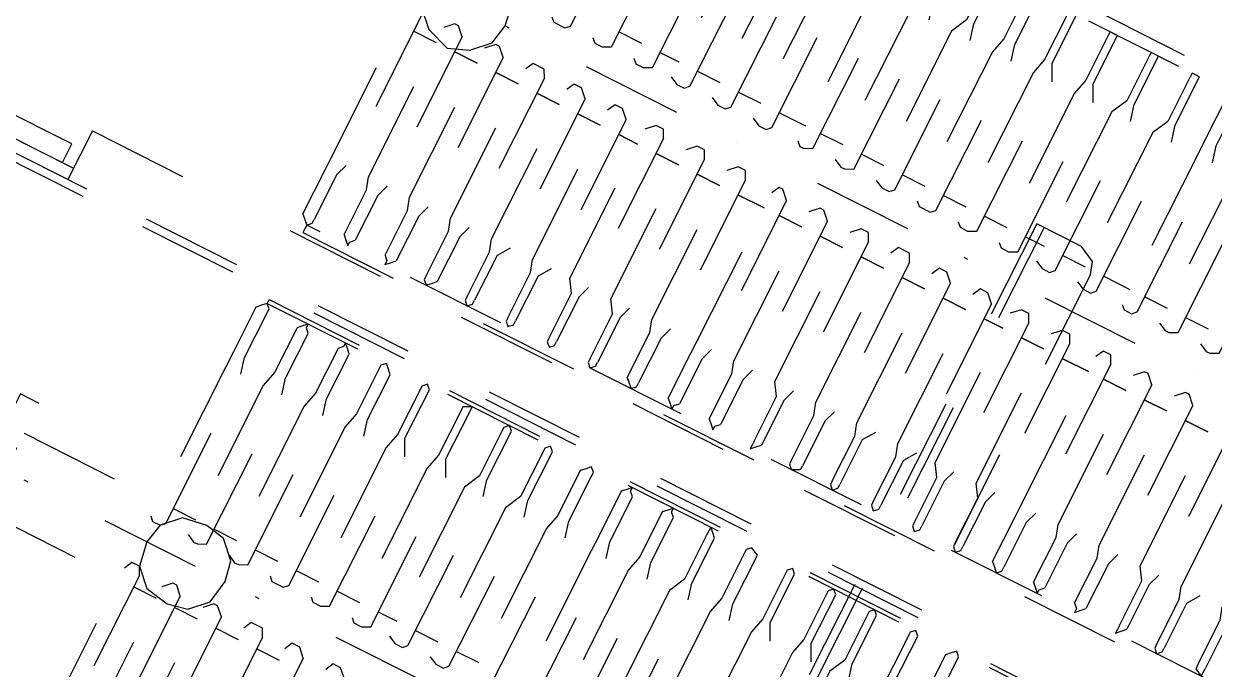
# Model space of a CAD drawing. Header units: metres. Extents: x 0 to 547597, y 0 to 1844684.
# Drawn here: x 543422.498 to 543423.677, y 1844512.826 to 1844513.464 of the extents above; entities that cross this region are included whole.
import ezdxf

# ---------------------------------------------------------------- set-up
doc = ezdxf.new("R2010")
doc.units = ezdxf.units.M
doc.linetypes.add('DASHED', pattern=[0.75, 0.5, -0.25])
doc.layers.add('5_Thep', color=4, linetype='Continuous')
doc.layers.add('TB220kVtuonglai', color=8, linetype='DASHED')

# ---------------------------------------------------------------- blocks, each defined once
blk = doc.blocks.new('MBA220-MB')
at = {"color": 1}
for points in [[(-1244, 1620.1), (-1244, 2835.2), (-1231.6, 2835.2)], [(-1244, 1620.1), (-1244, 2835.2), (-1231.6, 2835.2)], [(-1231.6, 1620.1), (-1231.6, 2835.2)], [(-1231.6, 1620.1), (-1231.6, 2835.2)], [(-694.3, 2835.2), (-702.6, 2835.2), (-702.6, 1620.1)], [(-694.3, 2835.2), (-702.6, 2835.2), (-702.6, 1620.1)], [(-694.3, 1620.1), (-694.3, 2835.2)], [(-694.3, 1620.1), (-694.3, 2835.2)], [(-619.9, 1620.1), (-619.9, 2835.2), (-615.8, 2835.2)], [(-619.9, 1620.1), (-619.9, 2835.2), (-615.8, 2835.2)], [(-615.8, 1620.1), (-615.8, 2835.2)], [(-615.8, 1620.1), (-615.8, 2835.2)], [(-938.2, 2620.3), (-772.9, 2620.3), (-760.5, 2612), (-710.9, 2612)], [(-938.2, 2620.3), (-772.9, 2620.3), (-760.5, 2612), (-710.9, 2612)], [(-710.9, 2603.8), (-706.7, 2603.8), (-702.6, 2612), (-706.7, 2612), (-710.9, 2612)], [(-710.9, 2603.8), (-706.7, 2603.8), (-702.6, 2612), (-706.7, 2612), (-710.9, 2612)], [(-710.9, 2603.8), (-760.5, 2603.8), (-772.9, 2599.6), (-938.2, 2599.6)], [(-710.9, 2603.8), (-760.5, 2603.8), (-772.9, 2599.6), (-938.2, 2599.6)], [(-938.2, 2574.8), (-772.9, 2574.8), (-760.5, 2566.6), (-710.9, 2566.6)], [(-938.2, 2574.8), (-772.9, 2574.8), (-760.5, 2566.6), (-710.9, 2566.6)], [(-710.9, 2558.3), (-760.5, 2558.3), (-772.9, 2554.2), (-938.2, 2554.2)], [(-710.9, 2558.3), (-760.5, 2558.3), (-772.9, 2554.2), (-938.2, 2554.2)], [(-710.9, 2558.3), (-706.7, 2558.3), (-702.6, 2562.4), (-706.7, 2566.6), (-710.9, 2566.6)], [(-710.9, 2558.3), (-706.7, 2558.3), (-702.6, 2562.4), (-706.7, 2566.6), (-710.9, 2566.6)], [(-938.2, 2529.4), (-772.9, 2529.4), (-760.5, 2525.2), (-710.9, 2525.2)], [(-938.2, 2529.4), (-772.9, 2529.4), (-760.5, 2525.2), (-710.9, 2525.2)], [(-710.9, 2517), (-706.7, 2517), (-702.6, 2517), (-706.7, 2521.1), (-710.9, 2525.2)], [(-710.9, 2517), (-706.7, 2517), (-702.6, 2517), (-706.7, 2521.1), (-710.9, 2525.2)], [(-710.9, 2517), (-760.5, 2517), (-772.9, 2508.7), (-938.2, 2508.7)], [(-710.9, 2517), (-760.5, 2517), (-772.9, 2508.7), (-938.2, 2508.7)], [(-921.6, 2483.9), (-921.6, 2508.7), (-921.6, 2483.9)], [(-1227.5, 2467.4), (-1177.9, 2467.4), (-1161.4, 2463.2), (-996, 2463.2), (-991.9, 2471.5), (-991.9, 2475.6), (-996, 2483.9), (-1161.4, 2483.9), (-1177.9, 2479.8), (-1227.5, 2479.8), (-1231.6, 2475.6), (-1231.6, 2471.5), (-1227.5, 2467.4)], [(-1227.5, 2467.4), (-1177.9, 2467.4), (-1161.4, 2463.2), (-996, 2463.2), (-991.9, 2471.5), (-991.9, 2475.6), (-996, 2483.9), (-1161.4, 2483.9), (-1177.9, 2479.8), (-1227.5, 2479.8), (-1231.6, 2475.6), (-1231.6, 2471.5), (-1227.5, 2467.4)], [(-938.2, 2483.9), (-946.4, 2475.6), (-946.4, 2471.5), (-938.2, 2463.2)], [(-938.2, 2483.9), (-946.4, 2475.6), (-946.4, 2471.5), (-938.2, 2463.2)], [(-938.2, 2483.9), (-772.9, 2483.9), (-760.5, 2479.8), (-710.9, 2479.8)], [(-938.2, 2483.9), (-772.9, 2483.9), (-760.5, 2479.8), (-710.9, 2479.8)], [(-710.9, 2467.4), (-706.7, 2471.5), (-702.6, 2471.5), (-706.7, 2475.6), (-710.9, 2479.8)], [(-710.9, 2467.4), (-706.7, 2471.5), (-702.6, 2471.5), (-706.7, 2475.6), (-710.9, 2479.8)], [(-1012.6, 2438.4), (-1012.6, 2463.2)], [(-967.1, 2471.5), (-967.1, 2471.5)], [(-710.9, 2467.4), (-760.5, 2467.4), (-772.9, 2463.2), (-938.2, 2463.2)], [(-710.9, 2467.4), (-760.5, 2467.4), (-772.9, 2463.2), (-938.2, 2463.2)], [(-921.6, 2438.4), (-921.6, 2463.2), (-921.6, 2438.4)], [(-1227.5, 2421.9), (-1177.9, 2421.9), (-1161.4, 2417.8), (-996, 2417.8), (-991.9, 2426), (-991.9, 2430.2), (-996, 2438.4), (-1161.4, 2438.4), (-1177.9, 2434.3), (-1227.5, 2434.3), (-1231.6, 2430.2), (-1231.6, 2426), (-1227.5, 2421.9)], [(-1227.5, 2421.9), (-1177.9, 2421.9), (-1161.4, 2417.8), (-996, 2417.8), (-991.9, 2426), (-991.9, 2430.2), (-996, 2438.4), (-1161.4, 2438.4), (-1177.9, 2434.3), (-1227.5, 2434.3), (-1231.6, 2430.2), (-1231.6, 2426), (-1227.5, 2421.9)], [(-938.2, 2438.4), (-946.4, 2430.2), (-946.4, 2426), (-938.2, 2417.8)], [(-938.2, 2438.4), (-946.4, 2430.2), (-946.4, 2426), (-938.2, 2417.8)], [(-938.2, 2438.4), (-772.9, 2438.4), (-760.5, 2434.3), (-710.9, 2434.3)], [(-938.2, 2438.4), (-772.9, 2438.4), (-760.5, 2434.3), (-710.9, 2434.3)], [(-710.9, 2421.9), (-706.7, 2426), (-702.6, 2430.2), (-706.7, 2430.2), (-710.9, 2434.3)], [(-710.9, 2421.9), (-706.7, 2426), (-702.6, 2430.2), (-706.7, 2430.2), (-710.9, 2434.3)], [(-1012.6, 2393), (-1012.6, 2417.8)], [(-710.9, 2421.9), (-760.5, 2421.9), (-772.9, 2417.8), (-938.2, 2417.8)], [(-710.9, 2421.9), (-760.5, 2421.9), (-772.9, 2417.8), (-938.2, 2417.8)], [(-921.6, 2393), (-921.6, 2417.8), (-921.6, 2393)], [(-967.1, 2405.4), (-967.1, 2281.4)], [(-1227.5, 2376.4), (-1177.9, 2376.4), (-1161.4, 2376.4), (-996, 2376.4), (-991.9, 2380.6), (-991.9, 2388.8), (-996, 2393), (-1161.4, 2393), (-1177.9, 2388.8), (-1227.5, 2388.8), (-1231.6, 2388.8), (-1231.6, 2380.6), (-1227.5, 2376.4)], [(-1227.5, 2376.4), (-1177.9, 2376.4), (-1161.4, 2376.4), (-996, 2376.4), (-991.9, 2380.6), (-991.9, 2388.8), (-996, 2393), (-1161.4, 2393), (-1177.9, 2388.8), (-1227.5, 2388.8), (-1231.6, 2388.8), (-1231.6, 2380.6), (-1227.5, 2376.4)], [(-938.2, 2393), (-946.4, 2388.8), (-946.4, 2380.6), (-938.2, 2376.4)], [(-938.2, 2393), (-946.4, 2388.8), (-946.4, 2380.6), (-938.2, 2376.4)], [(-938.2, 2393), (-772.9, 2393), (-760.5, 2388.8), (-710.9, 2388.8)], [(-938.2, 2393), (-772.9, 2393), (-760.5, 2388.8), (-710.9, 2388.8)], [(-607.5, 2376.4), (-557.9, 2376.4), (-541.4, 2376.4), (-376.1, 2376.4), (-372, 2380.6), (-372, 2388.8), (-376.1, 2393), (-541.4, 2393), (-557.9, 2388.8), (-607.5, 2388.8), (-611.7, 2388.8), (-615.8, 2384.7), (-611.7, 2380.6), (-607.5, 2376.4)], [(-607.5, 2376.4), (-557.9, 2376.4), (-541.4, 2376.4), (-376.1, 2376.4), (-372, 2380.6), (-372, 2388.8), (-376.1, 2393), (-541.4, 2393), (-557.9, 2388.8), (-607.5, 2388.8), (-611.7, 2388.8), (-615.8, 2384.7), (-611.7, 2380.6), (-607.5, 2376.4)], [(-710.9, 2376.4), (-706.7, 2380.6), (-702.6, 2384.7), (-706.7, 2388.8), (-710.9, 2388.8)], [(-710.9, 2376.4), (-706.7, 2380.6), (-702.6, 2384.7), (-706.7, 2388.8), (-710.9, 2388.8)], [(-1012.6, 2347.5), (-1012.6, 2376.4)], [(-710.9, 2376.4), (-760.5, 2376.4), (-772.9, 2376.4), (-938.2, 2376.4)], [(-710.9, 2376.4), (-760.5, 2376.4), (-772.9, 2376.4), (-938.2, 2376.4)], [(-921.6, 2347.5), (-921.6, 2376.4), (-921.6, 2347.5)], [(-1227.5, 2335.1), (-1177.9, 2335.1), (-1161.4, 2326.8), (-996, 2326.8), (-991.9, 2335.1), (-991.9, 2343.4), (-996, 2347.5), (-1161.4, 2347.5), (-1177.9, 2343.4), (-1231.6, 2343.4), (-1231.6, 2335.1), (-1227.5, 2335.1)], [(-1227.5, 2335.1), (-1177.9, 2335.1), (-1161.4, 2326.8), (-996, 2326.8), (-991.9, 2335.1), (-991.9, 2343.4), (-996, 2347.5), (-1161.4, 2347.5), (-1177.9, 2343.4), (-1231.6, 2343.4), (-1231.6, 2335.1), (-1227.5, 2335.1)], [(-938.2, 2347.5), (-946.4, 2343.4), (-946.4, 2335.1), (-938.2, 2326.8)], [(-938.2, 2347.5), (-946.4, 2343.4), (-946.4, 2335.1), (-938.2, 2326.8)], [(-938.2, 2347.5), (-772.9, 2347.5), (-760.5, 2343.4), (-710.9, 2343.4)], [(-938.2, 2347.5), (-772.9, 2347.5), (-760.5, 2343.4), (-710.9, 2343.4)], [(-607.5, 2335.1), (-557.9, 2335.1), (-541.4, 2326.8), (-376.1, 2326.8), (-372, 2335.1), (-372, 2343.4), (-376.1, 2347.5), (-541.4, 2347.5), (-557.9, 2343.4), (-611.7, 2343.4), (-615.8, 2339.2), (-611.7, 2335.1), (-607.5, 2335.1)], [(-607.5, 2335.1), (-557.9, 2335.1), (-541.4, 2326.8), (-376.1, 2326.8), (-372, 2335.1), (-372, 2343.4), (-376.1, 2347.5), (-541.4, 2347.5), (-557.9, 2343.4), (-611.7, 2343.4), (-615.8, 2339.2), (-611.7, 2335.1), (-607.5, 2335.1)], [(-1008.4, 2335.1), (-1020.8, 2331), (-1029.1, 2314.5)], [(-1008.4, 2335.1), (310, 2335.1)], [(-710.9, 2335.1), (-760.5, 2335.1), (-772.9, 2326.8), (-938.2, 2326.8)], [(-710.9, 2335.1), (-760.5, 2335.1), (-772.9, 2326.8), (-938.2, 2326.8)], [(-710.9, 2335.1), (-706.7, 2335.1), (-702.6, 2339.2), (-706.7, 2343.4), (-710.9, 2343.4)], [(-710.9, 2335.1), (-706.7, 2335.1), (-702.6, 2339.2), (-706.7, 2343.4), (-710.9, 2343.4)], [(-690.2, 2178.1), (-690.2, 2335.1)], [(-636.5, 2235.9), (-636.5, 2335.1)], [(-628.2, 2235.9), (-628.2, 2335.1)], [(-1012.6, 2302.1), (-1012.6, 2326.8)], [(-921.6, 2302.1), (-921.6, 2326.8), (-921.6, 2302.1)], [(-1029.1, 2314.5), (-1029.1, 2264.9)], [(-1227.5, 2289.7), (-1177.9, 2289.7), (-1161.4, 2281.4), (-996, 2281.4), (-991.9, 2289.7), (-991.9, 2297.9), (-996, 2302.1), (-1161.4, 2302.1), (-1177.9, 2297.9), (-1231.6, 2297.9), (-1231.6, 2289.7), (-1227.5, 2289.7)], [(-1227.5, 2289.7), (-1177.9, 2289.7), (-1161.4, 2281.4), (-996, 2281.4), (-991.9, 2289.7), (-991.9, 2297.9), (-996, 2302.1), (-1161.4, 2302.1), (-1177.9, 2297.9), (-1231.6, 2297.9), (-1231.6, 2289.7), (-1227.5, 2289.7)], [(-938.2, 2302.1), (-946.4, 2297.9), (-946.4, 2289.7), (-938.2, 2281.4)], [(-938.2, 2302.1), (-946.4, 2297.9), (-946.4, 2289.7), (-938.2, 2281.4)], [(-938.2, 2302.1), (-772.9, 2302.1), (-760.5, 2297.9), (-710.9, 2297.9)], [(-938.2, 2302.1), (-772.9, 2302.1), (-760.5, 2297.9), (-710.9, 2297.9)], [(-607.5, 2289.7), (-557.9, 2289.7), (-541.4, 2281.4), (-376.1, 2281.4), (-372, 2289.7), (-372, 2297.9), (-376.1, 2302.1), (-541.4, 2302.1), (-557.9, 2297.9), (-611.7, 2297.9), (-615.8, 2293.8), (-611.7, 2289.7), (-607.5, 2289.7)], [(-607.5, 2289.7), (-557.9, 2289.7), (-541.4, 2281.4), (-376.1, 2281.4), (-372, 2289.7), (-372, 2297.9), (-376.1, 2302.1), (-541.4, 2302.1), (-557.9, 2297.9), (-611.7, 2297.9), (-615.8, 2293.8), (-611.7, 2289.7), (-607.5, 2289.7)], [(-710.9, 2289.7), (-760.5, 2289.7), (-772.9, 2281.4), (-938.2, 2281.4)], [(-710.9, 2289.7), (-760.5, 2289.7), (-772.9, 2281.4), (-938.2, 2281.4)], [(-710.9, 2289.7), (-706.7, 2289.7), (-702.6, 2293.8), (-706.7, 2297.9), (-710.9, 2297.9)], [(-710.9, 2289.7), (-706.7, 2289.7), (-702.6, 2293.8), (-706.7, 2297.9), (-710.9, 2297.9)], [(-1012.6, 2260.7), (-1012.6, 2281.4)], [(-921.6, 2260.7), (-921.6, 2281.4), (-921.6, 2260.7)], [(-1029.1, 2273.1), (-62, 2273.1)], [(-1029.1, 2264.9), (-66.1, 2264.9)], [(-1227.5, 2244.2), (-1177.9, 2244.2), (-1161.4, 2240.1), (-996, 2240.1), (-991.9, 2244.2), (-991.9, 2252.5), (-996, 2260.7), (-1161.4, 2260.7), (-1177.9, 2252.5), (-1231.6, 2252.5), (-1231.6, 2244.2), (-1227.5, 2244.2)], [(-1227.5, 2244.2), (-1177.9, 2244.2), (-1161.4, 2240.1), (-996, 2240.1), (-991.9, 2244.2), (-991.9, 2252.5), (-996, 2260.7), (-1161.4, 2260.7), (-1177.9, 2252.5), (-1231.6, 2252.5), (-1231.6, 2244.2), (-1227.5, 2244.2)], [(-938.2, 2260.7), (-946.4, 2252.5), (-946.4, 2244.2), (-938.2, 2240.1)], [(-938.2, 2260.7), (-946.4, 2252.5), (-946.4, 2244.2), (-938.2, 2240.1)], [(-938.2, 2260.7), (-772.9, 2260.7), (-760.5, 2252.5), (-710.9, 2252.5)], [(-938.2, 2260.7), (-772.9, 2260.7), (-760.5, 2252.5), (-710.9, 2252.5)], [(-710.9, 2244.2), (-706.7, 2244.2), (-702.6, 2248.3), (-706.7, 2252.5), (-710.9, 2252.5)], [(-710.9, 2244.2), (-706.7, 2244.2), (-702.6, 2248.3), (-706.7, 2252.5), (-710.9, 2252.5)], [(-607.5, 2244.2), (-557.9, 2244.2), (-541.4, 2240.1), (-376.1, 2240.1), (-372, 2244.2), (-372, 2252.5), (-376.1, 2260.7), (-541.4, 2260.7), (-557.9, 2252.5), (-611.7, 2252.5), (-615.8, 2248.3), (-611.7, 2244.2), (-607.5, 2244.2)], [(-607.5, 2244.2), (-557.9, 2244.2), (-541.4, 2240.1), (-376.1, 2240.1), (-372, 2244.2), (-372, 2252.5), (-376.1, 2260.7), (-541.4, 2260.7), (-557.9, 2252.5), (-611.7, 2252.5), (-615.8, 2248.3), (-611.7, 2244.2), (-607.5, 2244.2)], [(-1012.6, 2215.3), (-1012.6, 2240.1)], [(-710.9, 2244.2), (-760.5, 2244.2), (-772.9, 2240.1), (-938.2, 2240.1)], [(-710.9, 2244.2), (-760.5, 2244.2), (-772.9, 2240.1), (-938.2, 2240.1)], [(-921.6, 2215.3), (-921.6, 2240.1), (-921.6, 2215.3)], [(-967.1, 2215.3), (-967.1, 2219.4)], [(-1227.5, 2198.7), (-1177.9, 2198.7), (-1161.4, 2194.6), (-996, 2194.6), (-991.9, 2198.7), (-991.9, 2207), (-996, 2215.3), (-1161.4, 2215.3), (-1177.9, 2207), (-1231.6, 2207), (-1231.6, 2198.7), (-1227.5, 2198.7)], [(-1227.5, 2198.7), (-1177.9, 2198.7), (-1161.4, 2194.6), (-996, 2194.6), (-991.9, 2198.7), (-991.9, 2207), (-996, 2215.3), (-1161.4, 2215.3), (-1177.9, 2207), (-1231.6, 2207), (-1231.6, 2198.7), (-1227.5, 2198.7)], [(-938.2, 2215.3), (-946.4, 2207), (-946.4, 2198.7), (-938.2, 2194.6)], [(-938.2, 2215.3), (-946.4, 2207), (-946.4, 2198.7), (-938.2, 2194.6)], [(-938.2, 2215.3), (-772.9, 2215.3), (-760.5, 2207), (-710.9, 2207)], [(-938.2, 2215.3), (-772.9, 2215.3), (-760.5, 2207), (-710.9, 2207)], [(-710.9, 2198.7), (-706.7, 2198.7), (-702.6, 2202.9), (-706.7, 2207), (-710.9, 2207)], [(-710.9, 2198.7), (-706.7, 2198.7), (-702.6, 2202.9), (-706.7, 2207), (-710.9, 2207)], [(-607.5, 2198.7), (-557.9, 2198.7), (-541.4, 2194.6), (-376.1, 2194.6), (-372, 2198.7), (-372, 2207), (-376.1, 2215.3), (-541.4, 2215.3), (-557.9, 2207), (-611.7, 2207), (-615.8, 2202.9), (-611.7, 2198.7), (-607.5, 2198.7)], [(-607.5, 2198.7), (-557.9, 2198.7), (-541.4, 2194.6), (-376.1, 2194.6), (-372, 2198.7), (-372, 2207), (-376.1, 2215.3), (-541.4, 2215.3), (-557.9, 2207), (-611.7, 2207), (-615.8, 2202.9), (-611.7, 2198.7), (-607.5, 2198.7)], [(-1012.6, 2169.8), (-1012.6, 2194.6)], [(-710.9, 2198.7), (-760.5, 2198.7), (-772.9, 2194.6), (-938.2, 2194.6)], [(-710.9, 2198.7), (-760.5, 2198.7), (-772.9, 2194.6), (-938.2, 2194.6)], [(-921.6, 2169.8), (-921.6, 2194.6), (-921.6, 2169.8)], [(-1227.5, 2153.3), (-1177.9, 2153.3), (-1161.4, 2149.1), (-996, 2149.1), (-991.9, 2153.3), (-991.9, 2165.7), (-996, 2169.8), (-1161.4, 2169.8), (-1177.9, 2165.7), (-1231.6, 2165.7), (-1231.6, 2153.3), (-1227.5, 2153.3)], [(-1227.5, 2153.3), (-1177.9, 2153.3), (-1161.4, 2149.1), (-996, 2149.1), (-991.9, 2153.3), (-991.9, 2165.7), (-996, 2169.8), (-1161.4, 2169.8), (-1177.9, 2165.7), (-1231.6, 2165.7), (-1231.6, 2153.3), (-1227.5, 2153.3)], [(-938.2, 2169.8), (-946.4, 2165.7), (-946.4, 2153.3), (-938.2, 2149.1)], [(-938.2, 2169.8), (-946.4, 2165.7), (-946.4, 2153.3), (-938.2, 2149.1)], [(-938.2, 2169.8), (-772.9, 2169.8), (-760.5, 2165.7), (-710.9, 2165.7)], [(-938.2, 2169.8), (-772.9, 2169.8), (-760.5, 2165.7), (-710.9, 2165.7)], [(-636.5, 2045.8), (-636.5, 2173.9)], [(-628.2, 2045.8), (-628.2, 2173.9)], [(-607.5, 2153.3), (-557.9, 2153.3), (-541.4, 2149.1), (-376.1, 2149.1), (-372, 2153.3), (-372, 2165.7), (-376.1, 2169.8), (-541.4, 2169.8), (-557.9, 2165.7), (-611.7, 2165.7), (-615.8, 2157.4), (-611.7, 2153.3), (-607.5, 2153.3)], [(-607.5, 2153.3), (-557.9, 2153.3), (-541.4, 2149.1), (-376.1, 2149.1), (-372, 2153.3), (-372, 2165.7), (-376.1, 2169.8), (-541.4, 2169.8), (-557.9, 2165.7), (-611.7, 2165.7), (-615.8, 2157.4), (-611.7, 2153.3), (-607.5, 2153.3)], [(-710.9, 2153.3), (-706.7, 2153.3), (-702.6, 2157.4), (-706.7, 2165.7), (-710.9, 2165.7)], [(-710.9, 2153.3), (-706.7, 2153.3), (-702.6, 2157.4), (-706.7, 2165.7), (-710.9, 2165.7)], [(-1012.6, 2124.3), (-1012.6, 2149.1)], [(-967.1, 2153.3), (-967.1, 2025.1)], [(-710.9, 2153.3), (-760.5, 2153.3), (-772.9, 2149.1), (-938.2, 2149.1)], [(-710.9, 2153.3), (-760.5, 2153.3), (-772.9, 2149.1), (-938.2, 2149.1)], [(-921.6, 2124.3), (-921.6, 2149.1), (-921.6, 2124.3)], [(-1227.5, 2111.9), (-1177.9, 2111.9), (-1161.4, 2103.7), (-996, 2103.7), (-991.9, 2111.9), (-991.9, 2120.2), (-996, 2124.3), (-1161.4, 2124.3), (-1177.9, 2120.2), (-1227.5, 2120.2), (-1231.6, 2116.1), (-1231.6, 2111.9), (-1227.5, 2111.9)], [(-1227.5, 2111.9), (-1177.9, 2111.9), (-1161.4, 2103.7), (-996, 2103.7), (-991.9, 2111.9), (-991.9, 2120.2), (-996, 2124.3), (-1161.4, 2124.3), (-1177.9, 2120.2), (-1227.5, 2120.2), (-1231.6, 2116.1), (-1231.6, 2111.9), (-1227.5, 2111.9)], [(-938.2, 2124.3), (-946.4, 2120.2), (-946.4, 2111.9), (-938.2, 2103.7)], [(-938.2, 2124.3), (-946.4, 2120.2), (-946.4, 2111.9), (-938.2, 2103.7)], [(-938.2, 2124.3), (-772.9, 2124.3), (-760.5, 2120.2), (-710.9, 2120.2)], [(-938.2, 2124.3), (-772.9, 2124.3), (-760.5, 2120.2), (-710.9, 2120.2)], [(-607.5, 2111.9), (-557.9, 2111.9), (-541.4, 2103.7), (-376.1, 2103.7), (-372, 2111.9), (-372, 2120.2), (-376.1, 2124.3), (-541.4, 2124.3), (-557.9, 2120.2), (-607.5, 2120.2), (-611.7, 2116.1), (-615.8, 2111.9), (-611.7, 2111.9), (-607.5, 2111.9)], [(-607.5, 2111.9), (-557.9, 2111.9), (-541.4, 2103.7), (-376.1, 2103.7), (-372, 2111.9), (-372, 2120.2), (-376.1, 2124.3), (-541.4, 2124.3), (-557.9, 2120.2), (-607.5, 2120.2), (-611.7, 2116.1), (-615.8, 2111.9), (-611.7, 2111.9), (-607.5, 2111.9)], [(-710.9, 2111.9), (-760.5, 2111.9), (-772.9, 2103.7), (-938.2, 2103.7)], [(-710.9, 2111.9), (-760.5, 2111.9), (-772.9, 2103.7), (-938.2, 2103.7)], [(-710.9, 2111.9), (-706.7, 2111.9), (-702.6, 2111.9), (-706.7, 2116.1), (-710.9, 2120.2)], [(-710.9, 2111.9), (-706.7, 2111.9), (-702.6, 2111.9), (-706.7, 2116.1), (-710.9, 2120.2)], [(-690.2, 1987.9), (-690.2, 2116.1)], [(-1012.6, 2078.9), (-1012.6, 2103.7)], [(-921.6, 2078.9), (-921.6, 2103.7), (-921.6, 2078.9)], [(-1227.5, 2062.3), (-1177.9, 2062.3), (-1161.4, 2058.2), (-996, 2058.2), (-991.9, 2066.5), (-991.9, 2070.6), (-996, 2078.9), (-1161.4, 2078.9), (-1177.9, 2074.7), (-1227.5, 2074.7), (-1231.6, 2070.6), (-1231.6, 2066.5), (-1227.5, 2062.3)], [(-1227.5, 2062.3), (-1177.9, 2062.3), (-1161.4, 2058.2), (-996, 2058.2), (-991.9, 2066.5), (-991.9, 2070.6), (-996, 2078.9), (-1161.4, 2078.9), (-1177.9, 2074.7), (-1227.5, 2074.7), (-1231.6, 2070.6), (-1231.6, 2066.5), (-1227.5, 2062.3)], [(-938.2, 2078.9), (-946.4, 2070.6), (-946.4, 2066.5), (-938.2, 2058.2)], [(-938.2, 2078.9), (-946.4, 2070.6), (-946.4, 2066.5), (-938.2, 2058.2)], [(-938.2, 2078.9), (-772.9, 2078.9), (-760.5, 2074.7), (-710.9, 2074.7)], [(-938.2, 2078.9), (-772.9, 2078.9), (-760.5, 2074.7), (-710.9, 2074.7)], [(-710.9, 2062.3), (-706.7, 2066.5), (-702.6, 2070.6), (-706.7, 2070.6), (-710.9, 2074.7)], [(-710.9, 2062.3), (-706.7, 2066.5), (-702.6, 2070.6), (-706.7, 2070.6), (-710.9, 2074.7)], [(-607.5, 2062.3), (-557.9, 2062.3), (-541.4, 2058.2), (-376.1, 2058.2), (-372, 2066.5), (-372, 2070.6), (-376.1, 2078.9), (-541.4, 2078.9), (-557.9, 2074.7), (-607.5, 2074.7), (-611.7, 2070.6), (-615.8, 2070.6), (-611.7, 2066.5), (-607.5, 2062.3)], [(-607.5, 2062.3), (-557.9, 2062.3), (-541.4, 2058.2), (-376.1, 2058.2), (-372, 2066.5), (-372, 2070.6), (-376.1, 2078.9), (-541.4, 2078.9), (-557.9, 2074.7), (-607.5, 2074.7), (-611.7, 2070.6), (-615.8, 2070.6), (-611.7, 2066.5), (-607.5, 2062.3)], [(-1012.6, 2033.4), (-1012.6, 2058.2)], [(-710.9, 2062.3), (-760.5, 2062.3), (-772.9, 2058.2), (-938.2, 2058.2)], [(-710.9, 2062.3), (-760.5, 2062.3), (-772.9, 2058.2), (-938.2, 2058.2)], [(-921.6, 2033.4), (-921.6, 2058.2), (-921.6, 2033.4)], [(-1227.5, 2016.9), (-1177.9, 2016.9), (-1161.4, 2016.9), (-996, 2016.9), (-991.9, 2021), (-991.9, 2025.1), (-996, 2033.4), (-1161.4, 2033.4), (-1177.9, 2029.3), (-1227.5, 2029.3), (-1231.6, 2025.1), (-1231.6, 2021), (-1227.5, 2016.9)], [(-1227.5, 2016.9), (-1177.9, 2016.9), (-1161.4, 2016.9), (-996, 2016.9), (-991.9, 2021), (-991.9, 2025.1), (-996, 2033.4), (-1161.4, 2033.4), (-1177.9, 2029.3), (-1227.5, 2029.3), (-1231.6, 2025.1), (-1231.6, 2021), (-1227.5, 2016.9)], [(-938.2, 2033.4), (-946.4, 2025.1), (-946.4, 2021), (-938.2, 2016.9)], [(-938.2, 2033.4), (-946.4, 2025.1), (-946.4, 2021), (-938.2, 2016.9)], [(-938.2, 2033.4), (-772.9, 2033.4), (-760.5, 2029.3), (-710.9, 2029.3)], [(-938.2, 2033.4), (-772.9, 2033.4), (-760.5, 2029.3), (-710.9, 2029.3)], [(-710.9, 2016.9), (-706.7, 2021), (-702.6, 2025.1), (-706.7, 2025.1), (-710.9, 2029.3)], [(-710.9, 2016.9), (-706.7, 2021), (-702.6, 2025.1), (-706.7, 2025.1), (-710.9, 2029.3)], [(-607.5, 2016.9), (-557.9, 2016.9), (-541.4, 2016.9), (-376.1, 2016.9), (-372, 2021), (-372, 2025.1), (-376.1, 2033.4), (-541.4, 2033.4), (-557.9, 2029.3), (-607.5, 2029.3), (-611.7, 2025.1), (-615.8, 2025.1), (-611.7, 2021), (-607.5, 2016.9)], [(-607.5, 2016.9), (-557.9, 2016.9), (-541.4, 2016.9), (-376.1, 2016.9), (-372, 2021), (-372, 2025.1), (-376.1, 2033.4), (-541.4, 2033.4), (-557.9, 2029.3), (-607.5, 2029.3), (-611.7, 2025.1), (-615.8, 2025.1), (-611.7, 2021), (-607.5, 2016.9)], [(-1012.6, 1987.9), (-1012.6, 2016.9)], [(-710.9, 2016.9), (-760.5, 2016.9), (-772.9, 2016.9), (-938.2, 2016.9)], [(-710.9, 2016.9), (-760.5, 2016.9), (-772.9, 2016.9), (-938.2, 2016.9)], [(-921.6, 1987.9), (-921.6, 2016.9), (-921.6, 1987.9)], [(-1227.5, 1971.4), (-1177.9, 1971.4), (-1161.4, 1967.3), (-996, 1967.3), (-991.9, 1975.5), (-991.9, 1983.8), (-996, 1987.9), (-1161.4, 1987.9), (-1177.9, 1983.8), (-1227.5, 1983.8), (-1231.6, 1983.8), (-1231.6, 1975.5), (-1227.5, 1971.4)], [(-1227.5, 1971.4), (-1177.9, 1971.4), (-1161.4, 1967.3), (-996, 1967.3), (-991.9, 1975.5), (-991.9, 1983.8), (-996, 1987.9), (-1161.4, 1987.9), (-1177.9, 1983.8), (-1227.5, 1983.8), (-1231.6, 1983.8), (-1231.6, 1975.5), (-1227.5, 1971.4)], [(-938.2, 1987.9), (-946.4, 1983.8), (-946.4, 1975.5), (-938.2, 1967.3)], [(-938.2, 1987.9), (-946.4, 1983.8), (-946.4, 1975.5), (-938.2, 1967.3)], [(-938.2, 1987.9), (-772.9, 1987.9), (-760.5, 1983.8), (-710.9, 1983.8)], [(-938.2, 1987.9), (-772.9, 1987.9), (-760.5, 1983.8), (-710.9, 1983.8)], [(-710.9, 1971.4), (-706.7, 1975.5), (-702.6, 1979.7), (-706.7, 1983.8), (-710.9, 1983.8)], [(-710.9, 1971.4), (-706.7, 1975.5), (-702.6, 1979.7), (-706.7, 1983.8), (-710.9, 1983.8)], [(-636.5, 1855.7), (-636.5, 1983.8)], [(-628.2, 1855.7), (-628.2, 1983.8)], [(-607.5, 1971.4), (-557.9, 1971.4), (-541.4, 1967.3), (-376.1, 1967.3), (-372, 1975.5), (-372, 1983.8), (-376.1, 1987.9), (-541.4, 1987.9), (-557.9, 1983.8), (-607.5, 1983.8), (-611.7, 1983.8), (-615.8, 1979.7), (-611.7, 1975.5), (-607.5, 1971.4)], [(-607.5, 1971.4), (-557.9, 1971.4), (-541.4, 1967.3), (-376.1, 1967.3), (-372, 1975.5), (-372, 1983.8), (-376.1, 1987.9), (-541.4, 1987.9), (-557.9, 1983.8), (-607.5, 1983.8), (-611.7, 1983.8), (-615.8, 1979.7), (-611.7, 1975.5), (-607.5, 1971.4)], [(-710.9, 1971.4), (-760.5, 1971.4), (-772.9, 1967.3), (-938.2, 1967.3)], [(-710.9, 1971.4), (-760.5, 1971.4), (-772.9, 1967.3), (-938.2, 1967.3)], [(-1012.6, 1942.5), (-1012.6, 1967.3)], [(-967.1, 1963.2), (-967.1, 1963.2)], [(-921.6, 1942.5), (-921.6, 1967.3), (-921.6, 1942.5)], [(-392.6, 1942.5), (-392.6, 1967.3)], [(-392.6, 1942.5), (-392.6, 1967.3)], [(-1227.5, 1930.1), (-1177.9, 1930.1), (-1161.4, 1921.8), (-996, 1921.8), (-991.9, 1930.1), (-991.9, 1938.4), (-996, 1942.5), (-1161.4, 1942.5), (-1177.9, 1938.4), (-1231.6, 1938.4), (-1231.6, 1930.1), (-1227.5, 1930.1)], [(-1227.5, 1930.1), (-1177.9, 1930.1), (-1161.4, 1921.8), (-996, 1921.8), (-991.9, 1930.1), (-991.9, 1938.4), (-996, 1942.5), (-1161.4, 1942.5), (-1177.9, 1938.4), (-1231.6, 1938.4), (-1231.6, 1930.1), (-1227.5, 1930.1)], [(-938.2, 1942.5), (-946.4, 1938.4), (-946.4, 1930.1), (-938.2, 1921.8)], [(-938.2, 1942.5), (-946.4, 1938.4), (-946.4, 1930.1), (-938.2, 1921.8)], [(-938.2, 1942.5), (-772.9, 1942.5), (-760.5, 1938.4), (-710.9, 1938.4)], [(-938.2, 1942.5), (-772.9, 1942.5), (-760.5, 1938.4), (-710.9, 1938.4)], [(-710.9, 1930.1), (-706.7, 1930.1), (-702.6, 1934.2), (-706.7, 1938.4), (-710.9, 1938.4)], [(-710.9, 1930.1), (-706.7, 1930.1), (-702.6, 1934.2), (-706.7, 1938.4), (-710.9, 1938.4)], [(-607.5, 1930.1), (-557.9, 1930.1), (-541.4, 1921.8), (-376.1, 1921.8), (-372, 1930.1), (-372, 1938.4), (-376.1, 1942.5), (-541.4, 1942.5), (-557.9, 1938.4), (-611.7, 1938.4), (-615.8, 1934.2), (-611.7, 1930.1), (-607.5, 1930.1)], [(-607.5, 1930.1), (-557.9, 1930.1), (-541.4, 1921.8), (-376.1, 1921.8), (-372, 1930.1), (-372, 1938.4), (-376.1, 1942.5), (-541.4, 1942.5), (-557.9, 1938.4), (-611.7, 1938.4), (-615.8, 1934.2), (-611.7, 1930.1), (-607.5, 1930.1)], [(-1012.6, 1897), (-1012.6, 1921.8)], [(-710.9, 1930.1), (-760.5, 1930.1), (-772.9, 1921.8), (-938.2, 1921.8)], [(-710.9, 1930.1), (-760.5, 1930.1), (-772.9, 1921.8), (-938.2, 1921.8)], [(-921.6, 1897), (-921.6, 1921.8), (-921.6, 1897)], [(-690.2, 1797.8), (-690.2, 1926)], [(-392.6, 1897), (-392.6, 1921.8)], [(-392.6, 1897), (-392.6, 1921.8)], [(-351.3, 1930.1), (-351.3, 1802)], [(-1227.5, 1884.6), (-1177.9, 1884.6), (-1161.4, 1876.4), (-996, 1876.4), (-991.9, 1884.6), (-991.9, 1892.9), (-996, 1897), (-1161.4, 1897), (-1177.9, 1892.9), (-1231.6, 1892.9), (-1231.6, 1884.6), (-1227.5, 1884.6)], [(-1227.5, 1884.6), (-1177.9, 1884.6), (-1161.4, 1876.4), (-996, 1876.4), (-991.9, 1884.6), (-991.9, 1892.9), (-996, 1897), (-1161.4, 1897), (-1177.9, 1892.9), (-1231.6, 1892.9), (-1231.6, 1884.6), (-1227.5, 1884.6)], [(-967.1, 1897), (-967.1, 1773)], [(-938.2, 1897), (-946.4, 1892.9), (-946.4, 1884.6), (-938.2, 1876.4)], [(-938.2, 1897), (-946.4, 1892.9), (-946.4, 1884.6), (-938.2, 1876.4)], [(-938.2, 1897), (-772.9, 1897), (-760.5, 1892.9), (-710.9, 1892.9)], [(-938.2, 1897), (-772.9, 1897), (-760.5, 1892.9), (-710.9, 1892.9)], [(-710.9, 1884.6), (-706.7, 1884.6), (-702.6, 1888.8), (-706.7, 1892.9), (-710.9, 1892.9)], [(-710.9, 1884.6), (-706.7, 1884.6), (-702.6, 1888.8), (-706.7, 1892.9), (-710.9, 1892.9)], [(-607.5, 1884.6), (-557.9, 1884.6), (-541.4, 1876.4), (-376.1, 1876.4), (-372, 1884.6), (-372, 1892.9), (-376.1, 1897), (-541.4, 1897), (-557.9, 1892.9), (-611.7, 1892.9), (-615.8, 1888.8), (-611.7, 1884.6), (-607.5, 1884.6)], [(-607.5, 1884.6), (-557.9, 1884.6), (-541.4, 1876.4), (-376.1, 1876.4), (-372, 1884.6), (-372, 1892.9), (-376.1, 1897), (-541.4, 1897), (-557.9, 1892.9), (-611.7, 1892.9), (-615.8, 1888.8), (-611.7, 1884.6), (-607.5, 1884.6)], [(-1012.6, 1855.7), (-1012.6, 1876.4)], [(-710.9, 1884.6), (-760.5, 1884.6), (-772.9, 1876.4), (-938.2, 1876.4)], [(-710.9, 1884.6), (-760.5, 1884.6), (-772.9, 1876.4), (-938.2, 1876.4)], [(-921.6, 1855.7), (-921.6, 1876.4), (-921.6, 1855.7)], [(-392.6, 1855.7), (-392.6, 1876.4)], [(-392.6, 1855.7), (-392.6, 1876.4)], [(-1227.5, 1839.2), (-1177.9, 1839.2), (-1161.4, 1835), (-996, 1835), (-991.9, 1839.2), (-991.9, 1847.4), (-996, 1855.7), (-1161.4, 1855.7), (-1177.9, 1847.4), (-1231.6, 1847.4), (-1231.6, 1839.2), (-1227.5, 1839.2)], [(-1227.5, 1839.2), (-1177.9, 1839.2), (-1161.4, 1835), (-996, 1835), (-991.9, 1839.2), (-991.9, 1847.4), (-996, 1855.7), (-1161.4, 1855.7), (-1177.9, 1847.4), (-1231.6, 1847.4), (-1231.6, 1839.2), (-1227.5, 1839.2)], [(-938.2, 1855.7), (-946.4, 1847.4), (-946.4, 1839.2), (-938.2, 1835)], [(-938.2, 1855.7), (-772.9, 1855.7), (-760.5, 1847.4), (-710.9, 1847.4)], [(-607.5, 1839.2), (-557.9, 1839.2), (-541.4, 1835), (-376.1, 1835), (-372, 1839.2), (-372, 1847.4), (-376.1, 1855.7), (-541.4, 1855.7), (-557.9, 1847.4), (-611.7, 1847.4), (-615.8, 1847.4), (-611.7, 1839.2), (-607.5, 1839.2)], [(-607.5, 1839.2), (-557.9, 1839.2), (-541.4, 1835), (-376.1, 1835), (-372, 1839.2), (-372, 1847.4), (-376.1, 1855.7), (-541.4, 1855.7), (-557.9, 1847.4), (-611.7, 1847.4), (-615.8, 1847.4), (-611.7, 1839.2), (-607.5, 1839.2)], [(-318.2, 1855.7), (-326.5, 1847.4), (-326.5, 1839.2), (-318.2, 1835)], [(-710.9, 1839.2), (-760.5, 1839.2), (-772.9, 1835), (-938.2, 1835)], [(-710.9, 1839.2), (-706.7, 1839.2), (-702.6, 1843.3), (-706.7, 1847.4), (-710.9, 1847.4)], [(-1012.6, 1810.2), (-1012.6, 1835)], [(-921.6, 1810.2), (-921.6, 1835), (-921.6, 1810.2)], [(-392.6, 1810.2), (-392.6, 1835)], [(-392.6, 1810.2), (-392.6, 1835)], [(-1227.5, 1793.7), (-1177.9, 1793.7), (-1161.4, 1789.6), (-996, 1789.6), (-991.9, 1793.7), (-991.9, 1802), (-996, 1810.2), (-1161.4, 1810.2), (-1177.9, 1802), (-1231.6, 1802), (-1231.6, 1793.7), (-1227.5, 1793.7)], [(-1227.5, 1793.7), (-1177.9, 1793.7), (-1161.4, 1789.6), (-996, 1789.6), (-991.9, 1793.7), (-991.9, 1802), (-996, 1810.2), (-1161.4, 1810.2), (-1177.9, 1802), (-1231.6, 1802), (-1231.6, 1793.7), (-1227.5, 1793.7)], [(-938.2, 1810.2), (-946.4, 1802), (-946.4, 1793.7), (-938.2, 1789.6)], [(-938.2, 1810.2), (-946.4, 1802), (-946.4, 1793.7), (-938.2, 1789.6)], [(-938.2, 1810.2), (-772.9, 1810.2), (-760.5, 1802), (-710.9, 1802)], [(-938.2, 1810.2), (-772.9, 1810.2), (-760.5, 1802), (-710.9, 1802)], [(-607.5, 1793.7), (-557.9, 1793.7), (-541.4, 1789.6), (-376.1, 1789.6), (-372, 1793.7), (-372, 1802), (-376.1, 1810.2), (-541.4, 1810.2), (-557.9, 1802), (-611.7, 1802), (-615.8, 1797.8), (-611.7, 1793.7), (-607.5, 1793.7)], [(-607.5, 1793.7), (-557.9, 1793.7), (-541.4, 1789.6), (-376.1, 1789.6), (-372, 1793.7), (-372, 1802), (-376.1, 1810.2), (-541.4, 1810.2), (-557.9, 1802), (-611.7, 1802), (-615.8, 1797.8), (-611.7, 1793.7), (-607.5, 1793.7)], [(-318.2, 1810.2), (-326.5, 1802), (-326.5, 1793.7), (-318.2, 1789.6)], [(-318.2, 1810.2), (-326.5, 1802), (-326.5, 1793.7), (-318.2, 1789.6)], [(-318.2, 1810.2), (-157.1, 1810.2), (-136.4, 1802), (-124, 1802)], [(-318.2, 1810.2), (-157.1, 1810.2), (-136.4, 1802), (-124, 1802)], [(-710.9, 1793.7), (-760.5, 1793.7), (-772.9, 1789.6), (-938.2, 1789.6)], [(-710.9, 1793.7), (-760.5, 1793.7), (-772.9, 1789.6), (-938.2, 1789.6)], [(-710.9, 1793.7), (-706.7, 1793.7), (-702.6, 1797.8), (-706.7, 1802), (-710.9, 1802)], [(-710.9, 1793.7), (-706.7, 1793.7), (-702.6, 1797.8), (-706.7, 1802), (-710.9, 1802)], [(-636.5, 1665.6), (-636.5, 1793.7)], [(-628.2, 1665.6), (-628.2, 1793.7)], [(-124, 1793.7), (-136.4, 1793.7), (-157.1, 1789.6), (-318.2, 1789.6)], [(-124, 1793.7), (-136.4, 1793.7), (-157.1, 1789.6), (-318.2, 1789.6)], [(-921.6, 1764.8), (-921.6, 1789.6), (-921.6, 1764.8)], [(-392.6, 1764.8), (-392.6, 1789.6)], [(-392.6, 1764.8), (-392.6, 1789.6)], [(-305.8, 1764.8), (-305.8, 1789.6)], [(-305.8, 1764.8), (-305.8, 1789.6)], [(-1227.5, 1748.2), (-1177.9, 1748.2), (-1161.4, 1744.1), (-996, 1744.1), (-991.9, 1748.2), (-991.9, 1760.6), (-996, 1764.8), (-1161.4, 1764.8), (-1177.9, 1760.6), (-1227.5, 1760.6), (-1231.6, 1756.5), (-1231.6, 1748.2), (-1227.5, 1748.2)], [(-1227.5, 1748.2), (-1177.9, 1748.2), (-1161.4, 1744.1), (-996, 1744.1), (-991.9, 1748.2), (-991.9, 1760.6), (-996, 1764.8), (-1161.4, 1764.8), (-1177.9, 1760.6), (-1227.5, 1760.6), (-1231.6, 1756.5), (-1231.6, 1748.2), (-1227.5, 1748.2)], [(-938.2, 1764.8), (-946.4, 1760.6), (-946.4, 1748.2), (-938.2, 1744.1)], [(-938.2, 1764.8), (-946.4, 1760.6), (-946.4, 1748.2), (-938.2, 1744.1)], [(-938.2, 1764.8), (-772.9, 1764.8), (-760.5, 1760.6), (-710.9, 1760.6)], [(-938.2, 1764.8), (-772.9, 1764.8), (-760.5, 1760.6), (-710.9, 1760.6)], [(-710.9, 1748.2), (-706.7, 1748.2), (-702.6, 1752.4), (-706.7, 1756.5), (-710.9, 1760.6)], [(-710.9, 1748.2), (-706.7, 1748.2), (-702.6, 1752.4), (-706.7, 1756.5), (-710.9, 1760.6)], [(-607.5, 1748.2), (-557.9, 1748.2), (-541.4, 1744.1), (-376.1, 1744.1), (-372, 1748.2), (-372, 1760.6), (-376.1, 1764.8), (-541.4, 1764.8), (-557.9, 1760.6), (-607.5, 1760.6), (-611.7, 1756.5), (-615.8, 1752.4), (-611.7, 1748.2), (-607.5, 1748.2)], [(-607.5, 1748.2), (-557.9, 1748.2), (-541.4, 1744.1), (-376.1, 1744.1), (-372, 1748.2), (-372, 1760.6), (-376.1, 1764.8), (-541.4, 1764.8), (-557.9, 1760.6), (-607.5, 1760.6), (-611.7, 1756.5), (-615.8, 1752.4), (-611.7, 1748.2), (-607.5, 1748.2)], [(-318.2, 1764.8), (-326.5, 1760.6), (-326.5, 1748.2), (-318.2, 1744.1)], [(-318.2, 1764.8), (-326.5, 1760.6), (-326.5, 1748.2), (-318.2, 1744.1)], [(-318.2, 1764.8), (-157.1, 1764.8), (-136.4, 1760.6), (-124, 1760.6)], [(-318.2, 1764.8), (-157.1, 1764.8), (-136.4, 1760.6), (-124, 1760.6)], [(-710.9, 1748.2), (-760.5, 1748.2), (-772.9, 1744.1), (-938.2, 1744.1)], [(-710.9, 1748.2), (-760.5, 1748.2), (-772.9, 1744.1), (-938.2, 1744.1)], [(-124, 1748.2), (-136.4, 1748.2), (-157.1, 1744.1), (-318.2, 1744.1)], [(-124, 1748.2), (-136.4, 1748.2), (-157.1, 1744.1), (-318.2, 1744.1)], [(-921.6, 1719.3), (-921.6, 1744.1), (-921.6, 1719.3)], [(-690.2, 1607.7), (-690.2, 1735.8)], [(-392.6, 1719.3), (-392.6, 1744.1)], [(-392.6, 1719.3), (-392.6, 1744.1)], [(-351.3, 1740), (-351.3, 1744.1)], [(-305.8, 1719.3), (-305.8, 1744.1)], [(-305.8, 1719.3), (-305.8, 1744.1)], [(-967.1, 1706.9), (-967.1, 1711)], [(-938.2, 1719.3), (-946.4, 1711), (-946.4, 1706.9), (-938.2, 1698.6)], [(-938.2, 1719.3), (-946.4, 1711), (-946.4, 1706.9), (-938.2, 1698.6)], [(-938.2, 1719.3), (-772.9, 1719.3), (-760.5, 1715.2), (-710.9, 1715.2)], [(-938.2, 1719.3), (-772.9, 1719.3), (-760.5, 1715.2), (-710.9, 1715.2)], [(-710.9, 1702.8), (-706.7, 1706.9), (-702.6, 1706.9), (-706.7, 1711), (-710.9, 1715.2)], [(-710.9, 1702.8), (-706.7, 1706.9), (-702.6, 1706.9), (-706.7, 1711), (-710.9, 1715.2)], [(-607.5, 1702.8), (-557.9, 1702.8), (-541.4, 1698.6), (-376.1, 1698.6), (-372, 1706.9), (-372, 1711), (-376.1, 1719.3), (-541.4, 1719.3), (-557.9, 1715.2), (-607.5, 1715.2), (-611.7, 1711), (-615.8, 1706.9), (-611.7, 1706.9), (-607.5, 1702.8)], [(-607.5, 1702.8), (-557.9, 1702.8), (-541.4, 1698.6), (-376.1, 1698.6), (-372, 1706.9), (-372, 1711), (-376.1, 1719.3), (-541.4, 1719.3), (-557.9, 1715.2), (-607.5, 1715.2), (-611.7, 1711), (-615.8, 1706.9), (-611.7, 1706.9), (-607.5, 1702.8)], [(-318.2, 1719.3), (-326.5, 1711), (-326.5, 1706.9), (-318.2, 1698.6)], [(-318.2, 1719.3), (-326.5, 1711), (-326.5, 1706.9), (-318.2, 1698.6)], [(-318.2, 1719.3), (-157.1, 1719.3), (-136.4, 1715.2), (-124, 1715.2)], [(-318.2, 1719.3), (-157.1, 1719.3), (-136.4, 1715.2), (-124, 1715.2)], [(-921.6, 1665.6), (-929.9, 1686.2), (-946.4, 1702.8), (-967.1, 1706.9), (-991.9, 1702.8), (-1008.4, 1686.2), (-1012.6, 1665.6), (-1008.4, 1640.8), (-991.9, 1624.2), (-967.1, 1620.1), (-946.4, 1624.2), (-929.9, 1640.8), (-921.6, 1665.6)], [(-710.9, 1702.8), (-760.5, 1702.8), (-772.9, 1698.6), (-938.2, 1698.6)], [(-710.9, 1702.8), (-760.5, 1702.8), (-772.9, 1698.6), (-938.2, 1698.6)], [(-921.6, 1673.8), (-921.6, 1698.6), (-921.6, 1673.8)], [(-305.8, 1665.6), (-310, 1686.2), (-326.5, 1702.8), (-351.3, 1706.9), (-372, 1702.8), (-388.5, 1686.2), (-392.6, 1665.6), (-388.5, 1640.8), (-372, 1624.2), (-351.3, 1620.1), (-326.5, 1624.2), (-310, 1640.8), (-305.8, 1665.6)], [(-392.6, 1673.8), (-392.6, 1698.6)], [(-392.6, 1673.8), (-392.6, 1698.6)], [(-124, 1702.8), (-136.4, 1702.8), (-157.1, 1698.6), (-318.2, 1698.6)], [(-124, 1702.8), (-136.4, 1702.8), (-157.1, 1698.6), (-318.2, 1698.6)], [(-305.8, 1673.8), (-305.8, 1698.6)], [(-305.8, 1673.8), (-305.8, 1698.6)], [(-938.2, 1673.8), (-946.4, 1665.6), (-946.4, 1661.4), (-938.2, 1653.2)], [(-938.2, 1673.8), (-946.4, 1665.6), (-946.4, 1661.4), (-938.2, 1653.2)], [(-938.2, 1673.8), (-772.9, 1673.8), (-760.5, 1669.7), (-710.9, 1669.7)], [(-938.2, 1673.8), (-772.9, 1673.8), (-760.5, 1669.7), (-710.9, 1669.7)], [(-607.5, 1657.3), (-557.9, 1657.3), (-541.4, 1653.2), (-376.1, 1653.2), (-372, 1661.4), (-372, 1665.6), (-376.1, 1673.8), (-541.4, 1673.8), (-557.9, 1669.7), (-607.5, 1669.7), (-611.7, 1665.6), (-615.8, 1665.6), (-611.7, 1661.4), (-607.5, 1657.3)], [(-607.5, 1657.3), (-557.9, 1657.3), (-541.4, 1653.2), (-376.1, 1653.2), (-372, 1661.4), (-372, 1665.6), (-376.1, 1673.8), (-541.4, 1673.8), (-557.9, 1669.7), (-607.5, 1669.7), (-611.7, 1665.6), (-615.8, 1665.6), (-611.7, 1661.4), (-607.5, 1657.3)], [(-351.3, 1673.8), (-351.3, 1549.9)], [(-318.2, 1673.8), (-326.5, 1665.6), (-326.5, 1661.4), (-318.2, 1653.2)], [(-318.2, 1673.8), (-326.5, 1665.6), (-326.5, 1661.4), (-318.2, 1653.2)], [(-318.2, 1673.8), (-157.1, 1673.8), (-136.4, 1669.7), (-124, 1669.7)], [(-318.2, 1673.8), (-157.1, 1673.8), (-136.4, 1669.7), (-124, 1669.7)], [(-710.9, 1657.3), (-706.7, 1661.4), (-702.6, 1665.6), (-706.7, 1665.6), (-710.9, 1669.7)], [(-710.9, 1657.3), (-706.7, 1661.4), (-702.6, 1665.6), (-706.7, 1665.6), (-710.9, 1669.7)], [(-710.9, 1657.3), (-760.5, 1657.3), (-772.9, 1653.2), (-938.2, 1653.2)], [(-710.9, 1657.3), (-760.5, 1657.3), (-772.9, 1653.2), (-938.2, 1653.2)], [(-921.6, 1628.4), (-921.6, 1653.2)], [(-921.6, 1628.4), (-921.6, 1653.2)], [(-392.6, 1628.4), (-392.6, 1653.2)], [(-392.6, 1628.4), (-392.6, 1653.2)], [(-124, 1657.3), (-136.4, 1657.3), (-157.1, 1653.2), (-318.2, 1653.2)], [(-124, 1657.3), (-136.4, 1657.3), (-157.1, 1653.2), (-318.2, 1653.2)], [(-305.8, 1628.4), (-305.8, 1653.2)], [(-305.8, 1628.4), (-305.8, 1653.2)], [(-938.2, 1628.4), (-772.9, 1628.4), (-760.5, 1624.2), (-710.9, 1624.2)], [(-938.2, 1628.4), (-772.9, 1628.4), (-760.5, 1624.2), (-710.9, 1624.2)], [(-607.5, 1611.8), (-557.9, 1611.8), (-541.4, 1611.8), (-376.1, 1611.8), (-372, 1616), (-372, 1624.2), (-376.1, 1628.4), (-541.4, 1628.4), (-557.9, 1624.2), (-607.5, 1624.2), (-611.7, 1624.2), (-615.8, 1620.1), (-611.7, 1616), (-607.5, 1611.8)], [(-607.5, 1611.8), (-557.9, 1611.8), (-541.4, 1611.8), (-376.1, 1611.8), (-372, 1616), (-372, 1624.2), (-376.1, 1628.4), (-541.4, 1628.4), (-557.9, 1624.2), (-607.5, 1624.2), (-611.7, 1624.2), (-615.8, 1620.1), (-611.7, 1616), (-607.5, 1611.8)], [(-318.2, 1628.4), (-326.5, 1624.2), (-326.5, 1616), (-318.2, 1611.8)], [(-318.2, 1628.4), (-326.5, 1624.2), (-326.5, 1616), (-318.2, 1611.8)], [(-318.2, 1628.4), (-157.1, 1628.4), (-136.4, 1624.2), (-124, 1624.2)], [(-318.2, 1628.4), (-157.1, 1628.4), (-136.4, 1624.2), (-124, 1624.2)], [(-710.9, 1611.8), (-706.7, 1616), (-702.6, 1620.1), (-706.7, 1624.2), (-710.9, 1624.2)], [(-710.9, 1611.8), (-706.7, 1616), (-702.6, 1620.1), (-706.7, 1624.2), (-710.9, 1624.2)], [(-702.6, 1620.1), (-694.3, 1620.1)], [(-702.6, 1620.1), (-694.3, 1620.1)], [(-615.8, 1620.1), (-619.9, 1620.1)], [(-615.8, 1620.1), (-619.9, 1620.1)], [(-710.9, 1611.8), (-760.5, 1611.8), (-772.9, 1611.8), (-938.2, 1611.8)], [(-710.9, 1611.8), (-760.5, 1611.8), (-772.9, 1611.8), (-938.2, 1611.8)], [(-392.6, 1463.1), (-392.6, 1611.8)], [(-392.6, 1463.1), (-392.6, 1611.8)], [(-124, 1611.8), (-136.4, 1611.8), (-157.1, 1611.8), (-318.2, 1611.8)], [(-124, 1611.8), (-136.4, 1611.8), (-157.1, 1611.8), (-318.2, 1611.8)], [(-305.8, 1463.1), (-305.8, 1611.8)], [(-305.8, 1463.1), (-305.8, 1611.8)], [(-636.5, 1475.5), (-636.5, 1599.5)], [(-628.2, 1475.5), (-628.2, 1599.5)], [(-690.2, 1388.7), (-690.2, 1545.7)], [(-351.3, 1483.7), (-351.3, 1487.9)], [(-276.9, 1463.1), (-425.7, 1463.1), (-425.7, 1442.4), (-276.9, 1442.4)], [(-276.9, 1463.1), (-425.7, 1463.1), (-425.7, 1442.4), (-276.9, 1442.4)], [(-636.5, 1310.1), (-636.5, 1409.3)], [(-628.2, 1310.1), (-628.2, 1409.3)], [(-690.2, 1388.7), (-636.5, 1388.7)], [(-648.9, 1310.1), (-648.9, 1388.7)], [(-648.9, 1289.5), (-648.9, 1376.3), (-669.5, 1376.3), (-669.5, 1289.5)], [(-1706.9, 1289.5), (-380.2, 1289.5)]]:
    blk.add_lwpolyline(points, dxfattribs=at)
blk = doc.blocks.new('mb moiTQK')
at = {"layer": 'TB220kVtuonglai', "ltscale": 3000, "xscale": 0.001, "yscale": 0.001, "zscale": 0.001}
blk.add_blockref('MBA220-MB', (-20.0517, -82.5102), dxfattribs=at)
blk = doc.blocks.new('ACAD-DinhViTuyenDz220kV')
blk.add_circle((543470.1879, 1844560.0696), 117.5514)
at = {"layer": '5_Thep', "rotation": 243.2403583287449}
blk.add_blockref('mb moiTQK', (543485.661, 1844458.313), dxfattribs=at)

msp = doc.modelspace()

# ---------------------------------------------------------------- block references
msp.add_blockref('ACAD-DinhViTuyenDz220kV', (0, 0))

doc.saveas('drawing.dxf')
